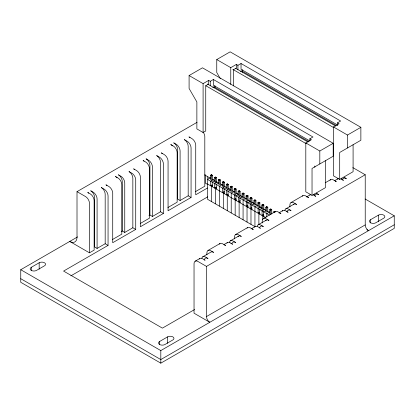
<?xml version="1.0" encoding="UTF-8"?>
<svg xmlns="http://www.w3.org/2000/svg" width="415" height="415" viewBox="0 0 415 415"><rect width="100%" height="100%" fill="white"/><g stroke="black" fill="none" stroke-linecap="round" stroke-linejoin="round"><path stroke-width="0.62" d="M219.359 206.105L219.359 186.262L222.326 184.55M231.217 212.952L231.217 193.11L234.185 191.398M243.076 219.794L243.076 199.957L246.043 198.246M189.09 75.54L203.096 83.628L208.698 80.396L208.698 83.986L205.741 85.698L205.741 130.979L203.096 132.51L196.871 128.915L196.871 101.96L189.09 88.478L189.09 75.54L202.473 67.816L333.198 143.289L333.198 156.227L312.033 168.449L312.033 195.403L325.417 187.673L325.417 160.719M220.324 78.684L216.76 72.506L216.76 59.568L230.143 51.839L360.868 127.312L360.868 140.249L339.703 152.471L339.703 179.425L353.087 171.701L353.087 144.747M216.76 59.568L230.766 67.655L236.368 64.418L237.925 65.316L241.037 63.521L340.637 121.024L337.525 122.819L337.525 125.408M208.698 80.396L210.255 81.293L213.367 79.493L312.967 136.997L309.855 138.797L309.855 140.737M212.796 87.373L213.834 86.771L309.076 141.759M240.467 71.396L241.504 70.799L336.186 125.465M88.753 193.188A5.504 3.175 60 0 0 87.747 192.456L90.237 193.893A5.504 3.175 60 0 1 94.127 200.632L94.127 250.121L89.458 252.818L69.741 241.431A10.276 5.934 60 0 0 77.008 237.235L77.008 191.647L197.042 122.342M365.117 198.987L394.25 215.805L394.25 228.385L160.812 363.161L20.75 282.293L20.75 269.719L77.595 236.898M31.27 267.327L39.176 262.762A3.74 2.158 0 0 1 44.467 262.762A3.74 2.158 0 0 1 44.467 265.818L36.562 270.383A3.74 2.158 0 0 1 31.27 270.383A3.74 2.158 0 0 1 31.27 267.327L31.27 270.533M212.449 179.804L212.449 175.358L211.453 174.782L210.457 175.358L210.457 179.804M257.902 205.093L254.935 206.805L254.935 226.642L207.5 199.257L207.5 179.42L210.462 177.708M216.402 182.081L216.402 177.641L215.406 177.101L214.41 177.641L214.41 182.081M121.279 231.57L122.264 230.999L124.754 232.436L132.847 227.768L135.726 229.428L135.726 179.939A5.504 3.175 60 0 0 131.835 173.2L128.956 171.54A5.504 3.175 60 0 1 132.847 178.279L132.847 227.768M148.949 215.593L149.934 215.027L152.424 216.464L160.517 211.79L163.396 213.455L163.396 163.961A5.504 3.175 60 0 0 159.505 157.223L156.626 155.563A5.504 3.175 60 0 1 160.517 162.301L160.517 211.79M213.637 179.539L210.675 181.251L210.675 185.816L212.231 184.919M97.084 248.414L97.084 198.925A5.504 3.175 60 0 0 93.193 192.187L90.703 190.75A5.504 3.175 60 0 1 94.594 197.488L94.594 246.977L97.084 248.414L105.177 243.74L108.056 245.405L108.056 195.916A5.504 3.175 60 0 0 104.165 189.173L101.286 187.513A5.504 3.175 60 0 1 105.177 194.251L105.177 243.74M112.564 239.476L121.797 234.143L121.797 184.654A5.504 3.175 60 0 0 117.907 177.916L115.417 176.479A5.504 3.175 60 0 1 117.061 177.848M140.234 223.503L149.467 218.171L149.467 168.682A5.504 3.175 60 0 0 145.577 161.943L143.087 160.506A5.504 3.175 60 0 1 144.093 161.238M167.904 207.526L177.138 202.193L177.138 152.704A5.504 3.175 60 0 0 173.247 145.966L170.757 144.529A5.504 3.175 60 0 1 172.401 145.898M180.094 200.487L180.094 150.998A5.504 3.175 60 0 0 176.204 144.259L173.714 142.822A5.504 3.175 60 0 1 177.604 149.561L177.604 199.05L180.094 200.487L188.187 195.818L191.066 197.478L191.066 147.989A5.504 3.175 60 0 0 187.175 141.25L184.296 139.585A5.504 3.175 60 0 1 188.187 146.324L188.187 195.818M195.574 191.554L204.808 186.221L204.808 136.732A5.504 3.175 60 0 0 203.148 132.089M214.7 180.722L212.231 182.149L212.231 186.714M220.355 184.364L220.355 179.923L219.359 179.384L218.363 179.923L218.363 184.364M217.097 182.107L214.628 183.534L214.628 188.099L216.604 186.958M108.056 245.405L63.578 271.083L162.4 328.135L194.645 309.517M135.726 229.428L112.724 242.708L112.724 193.219A5.504 3.175 60 0 0 108.834 186.48L105.955 184.815A5.504 3.175 60 0 1 106.961 185.552M163.396 213.455L140.394 226.735L140.394 177.241A5.504 3.175 60 0 0 136.504 170.503L133.625 168.843A5.504 3.175 60 0 1 134.631 169.574M191.066 197.478L168.065 210.758L168.065 161.269A5.504 3.175 60 0 0 164.174 154.53L161.295 152.865A5.504 3.175 60 0 1 162.301 153.602M207.516 187.979L195.735 194.78L195.735 145.292A5.504 3.175 60 0 0 191.844 138.553L188.965 136.893A5.504 3.175 60 0 1 189.971 137.624M211.453 186.262L212.439 185.692M224.308 186.646L224.308 182.206L223.312 181.63L222.316 182.206L222.316 186.646M216.391 187.974L215.406 188.545L216.526 188.69M228.26 188.929L228.26 184.483L227.264 183.912L226.268 184.483L226.268 188.929M225.003 186.672L222.533 188.099L222.533 192.664L224.51 191.523M70.872 275.856L207.749 196.829M226.559 187.57L224.09 188.996L224.09 193.561M312.033 195.403L305.808 191.808L305.808 142.931L311.411 139.694L309.855 138.797M339.703 179.425L333.478 175.83L333.478 126.954L339.081 123.717L337.525 122.819M232.213 191.211L232.213 186.766L231.217 186.195L230.221 186.766L230.221 191.211M229.454 188.669L226.486 190.381L226.486 194.946L228.043 194.044M224.297 192.539L223.312 193.11L224.432 193.255M230.512 189.852L228.043 191.279L228.043 195.844M236.166 193.494L236.166 189.048L235.17 188.509L234.174 189.048L234.174 193.494M228.255 194.822L227.264 195.392L228.385 195.538M240.119 195.776L240.119 191.331L239.123 190.791L238.127 191.331L238.127 195.776M237.354 193.234L234.392 194.946L234.392 199.506L235.948 198.609M238.418 194.417L235.948 195.844L235.948 200.409M244.072 198.059L244.072 193.613L243.076 193.037L242.08 193.613L242.08 198.059M240.814 195.802L238.345 197.229L238.345 201.789L240.321 200.647M305.808 142.931L319.815 151.013L333.198 143.289M333.478 126.954L347.485 135.041L360.868 127.312M236.161 199.387L235.17 199.957L236.291 200.103M242.37 196.7L239.901 198.126L239.901 202.691M248.025 200.341L248.025 195.896L247.029 195.32L246.033 195.896L246.033 200.341M240.109 201.669L239.123 202.24L240.244 202.385M251.978 202.624L251.978 198.178L250.982 197.602L249.986 198.178L249.986 202.624M248.72 200.362L246.251 201.789L246.251 206.354L247.807 205.456M250.276 201.265L247.807 202.691L247.807 207.251M255.931 204.906L255.931 200.461L254.935 199.921L253.939 200.461L253.939 204.906M253.171 202.359L250.204 204.071L250.204 208.636L251.76 207.739M248.014 206.234L247.029 206.805L248.149 206.95M254.229 203.547L251.76 204.974L251.76 209.534M259.883 207.189L259.883 202.743L258.887 202.204L257.891 202.743L257.891 207.189M251.967 208.517L250.982 209.087L252.102 209.233M263.836 209.471L263.836 205.026L262.84 204.45L261.844 205.026L261.844 209.471M261.071 206.924L258.109 208.636L258.109 213.201L259.666 212.304M262.135 208.107L259.666 209.534L259.666 214.099M267.789 211.754L267.789 207.308L266.793 206.732L265.797 207.308L265.797 211.754M264.531 209.492L262.062 210.919L262.062 215.484L263.618 214.586M259.878 213.082L258.887 213.652L260.008 213.792M266.015 210.436L263.618 211.816L263.618 216.381M271.742 214.036L271.742 209.591L270.746 209.015L269.75 209.591L269.75 214.036M263.831 215.364L262.84 215.935L263.961 216.075M269.755 211.941L266.793 213.652L266.793 217.076M273.703 211.873L274.699 211.297L275.695 211.873L274.699 211.297L273.703 211.873L274.699 212.449L274.699 211.297M208.019 250.447L219.971 243.548M235.689 234.475L247.641 227.576M263.359 218.498L275.311 211.598M291.029 202.525L302.94 195.647M325.215 182.787L330.651 179.648M195.18 261.185L199.848 258.493M202.805 256.781L210.898 252.113A5.504 3.175 60 0 1 213.647 252.382L210.768 250.722A5.504 3.175 60 0 0 206.878 252.968L206.878 254.898M223.887 244.611L227.519 242.516M230.475 240.809L238.568 236.135M251.039 228.935L255.189 226.538M258.146 224.831L266.238 220.163M279.228 212.662L282.859 210.566M285.816 208.859L293.908 204.185M306.379 196.985L310.529 194.588A5.504 3.175 60 0 0 309.906 195.164M334.568 180.712L338.199 178.616A5.504 3.175 60 0 0 337.577 179.187M286.334 211.432L288.306 210.296A5.504 3.175 60 0 1 291.055 210.566L288.565 209.129A5.504 3.175 60 0 0 284.809 210.291M206.488 266.399L206.488 316.557A4.689 2.708 60 0 0 209.803 322.294L194.038 313.195L194.038 263.707A5.504 3.175 60 0 1 197.929 261.46L206.488 266.399L365.226 174.757L365.226 224.909A4.689 2.708 60 0 0 368.541 230.652L366.886 229.692M159.661 341.452L167.567 336.887A3.74 2.158 0 0 1 172.858 336.887A3.74 2.158 0 0 1 172.858 339.942L164.952 344.507A3.74 2.158 0 0 1 159.661 344.507A3.74 2.158 0 0 1 159.661 341.452L159.661 344.663M370.533 219.706L378.439 215.141A3.74 2.158 0 0 1 383.73 215.141A3.74 2.158 0 0 1 383.73 218.197L375.824 222.762A3.74 2.158 0 0 1 370.533 222.762A3.74 2.158 0 0 1 370.533 219.706L370.533 222.917M206.488 316.557L365.226 224.909M20.75 269.719L160.812 350.582L394.25 215.805M394.25 224.79L160.812 359.566L20.75 278.704M215.406 177.101L214.41 177.641L215.406 178.217L216.402 177.641L215.406 177.065L215.406 182.657M219.359 179.384L218.363 179.923L219.359 180.494L220.355 179.923L219.359 179.347L219.359 184.94M235.17 188.509L234.174 189.048L235.17 189.624L236.166 189.048L235.17 188.477L235.17 194.07M239.123 190.791L238.127 191.331L239.123 191.906L240.119 191.331L239.123 190.755L239.123 196.352M254.935 199.921L253.939 200.461L254.935 201.036L255.931 200.461L254.935 199.885L254.935 205.482M258.887 202.204L257.891 202.743L258.887 203.319L259.883 202.743L258.887 202.167L258.887 207.765M337.841 125.159L241.037 69.269L241.037 63.521M235.751 68.376L335.704 126.082M232.857 69.398L333.935 127.753M309.611 140.81L213.367 85.246L213.367 79.493M365.226 174.757L353.788 168.153A5.504 3.175 60 0 0 352.781 167.722M207.521 84.027L308.034 142.06M205.747 85.698L306.265 143.73M343.905 177.179L346.395 178.616A5.504 3.175 60 0 0 343.023 178.917M340.948 178.886L343.438 180.323A5.504 3.175 60 0 0 342.432 179.897M316.235 193.157L318.725 194.594A5.504 3.175 60 0 0 315.353 194.894M313.278 194.863L315.768 196.3A5.504 3.175 60 0 0 314.762 195.87M204.626 174.902L210.799 178.466M212.485 179.441L214.731 180.738M215.857 181.386L218.663 183.005L216.184 184.431L216.184 188.996M220.349 183.98L222.596 185.277M223.716 185.925L226.523 187.544M228.209 188.519L230.455 189.816M232.141 190.786L234.387 192.083M236.073 193.058L238.319 194.355M240 195.325L242.246 196.622M243.932 197.597L246.178 198.894M247.864 199.864L250.11 201.161M251.796 202.136L254.042 203.428M255.723 204.403L257.969 205.7M259.655 206.67L261.901 207.967M263.587 208.942L265.833 210.239M267.514 211.209L269.76 212.506M207.5 179.42L269.439 215.178M207.5 183.985L265.802 217.647M207.765 184.514L205.275 183.077L205.275 174.72M77.008 191.647L85.568 196.585A5.504 3.175 60 0 1 89.458 203.324L89.458 252.818M378.439 215.141L378.439 221.558M347.485 135.041L347.485 147.979M341.882 178.128L341.882 179.42M319.815 151.013L319.815 163.956M314.835 165.969L314.835 167.261M314.212 194.106L314.212 195.398M289.888 206.971L289.888 205.041A5.504 3.175 60 0 1 293.779 202.795L296.658 204.46A5.504 3.175 60 0 0 293.286 204.761M270.746 209.015L270.746 214.607M266.793 206.732L266.793 212.324M262.84 204.45L262.84 210.047M262.84 214.674L262.84 219.753M262.218 222.948L262.218 221.019A5.504 3.175 60 0 1 266.108 218.772L268.987 220.432A5.504 3.175 60 0 0 265.616 220.733M258.887 212.392L258.887 224.468M250.982 197.602L250.982 203.2M250.982 207.827L250.982 224.359M247.029 195.32L247.029 200.917M247.029 205.544L247.029 222.077M243.076 193.037L243.076 198.635M242.593 69.668L242.593 72.257M239.123 200.985L239.123 217.517M237.925 65.316L237.925 69.844M236.368 64.418L236.368 68.013L233.412 69.72L233.412 85.895M235.17 198.702L235.17 215.235M234.548 238.921L234.548 236.991A5.504 3.175 60 0 1 238.438 234.745L241.317 236.41A5.504 3.175 60 0 0 237.945 236.711M231.217 186.195L231.217 191.787M230.766 67.655L230.766 84.375M227.264 183.912L227.264 189.505M227.264 194.137L227.264 210.67M223.312 181.63L223.312 187.222M223.312 191.855L223.312 208.387M215.406 187.29L215.406 203.822M214.923 85.64L214.923 87.586M211.453 174.782L211.453 180.375M211.453 185.007L211.453 201.54M210.255 81.293L210.255 85.822M207.765 176.8L207.765 179.373M203.096 83.628L203.096 132.51M167.567 336.887L167.567 343.304M160.812 350.582L160.812 363.161M152.424 216.464L152.424 166.975A5.504 3.175 60 0 0 148.534 160.237L146.044 158.795A5.504 3.175 60 0 1 149.934 165.538L149.934 215.027M124.754 232.436L124.754 182.948A5.504 3.175 60 0 0 120.864 176.209L118.374 174.772A5.504 3.175 60 0 1 122.264 181.511L122.264 230.999M39.176 262.762L39.176 269.179M282.236 211.136A5.504 3.175 60 0 1 285.608 210.836L288.098 212.278A5.504 3.175 60 0 0 287.092 211.847M254.566 227.114A5.504 3.175 60 0 1 257.938 226.813L260.428 228.25A5.504 3.175 60 0 0 259.422 227.825M226.896 243.091A5.504 3.175 60 0 1 230.268 242.791L232.758 244.228A5.504 3.175 60 0 0 230.813 243.704M199.226 259.064A5.504 3.175 60 0 1 202.598 258.763L205.088 260.2A5.504 3.175 60 0 0 204.081 259.774M201.799 258.218A5.504 3.175 60 0 1 205.555 257.056L208.045 258.493A5.504 3.175 60 0 0 204.673 258.794M219.348 244.124A5.504 3.175 60 0 1 222.72 243.823L225.599 245.483A5.504 3.175 60 0 0 224.593 245.058M335.273 181.153A5.504 3.175 60 0 1 336.28 181.583L333.401 179.918A5.504 3.175 60 0 0 330.029 180.224M307.603 197.13A5.504 3.175 60 0 1 308.61 197.556L305.694 195.916A5.504 3.175 60 0 0 302.322 196.217M278.994 213.014A5.504 3.175 60 0 1 280.939 213.533L278.06 211.873A5.504 3.175 60 0 0 274.689 212.174M257.139 226.268A5.504 3.175 60 0 1 260.895 225.106L263.385 226.543A5.504 3.175 60 0 0 260.013 226.844M252.263 229.08A5.504 3.175 60 0 1 253.269 229.511L250.39 227.845A5.504 3.175 60 0 0 247.018 228.146M229.469 242.241A5.504 3.175 60 0 1 233.225 241.079L235.715 242.521A5.504 3.175 60 0 0 232.343 242.822M212.449 175.358L211.453 175.934L210.457 175.358L211.453 174.819L212.449 175.358M224.308 182.206L223.312 182.776L222.316 182.206L223.312 181.666L224.308 182.206M228.26 184.483L227.264 185.059L226.268 184.483L227.264 183.949L228.26 184.483M232.213 186.766L231.217 187.341L230.221 186.766L231.217 186.226L232.213 186.766M244.072 193.613L243.076 194.189L242.08 193.613L243.076 193.074L244.072 193.613M248.025 195.896L247.029 196.471L246.033 195.896L247.029 195.356L248.025 195.896M251.978 198.178L250.982 198.754L249.986 198.178L250.982 197.639L251.978 198.178M263.836 205.026L262.84 205.601L261.844 205.026L262.84 204.486L263.836 205.026M267.789 207.308L266.793 207.884L265.797 207.308L266.793 206.769L267.789 207.308M271.742 209.591L270.746 210.166L269.75 209.591L270.746 209.051L271.742 209.591"/></g></svg>
